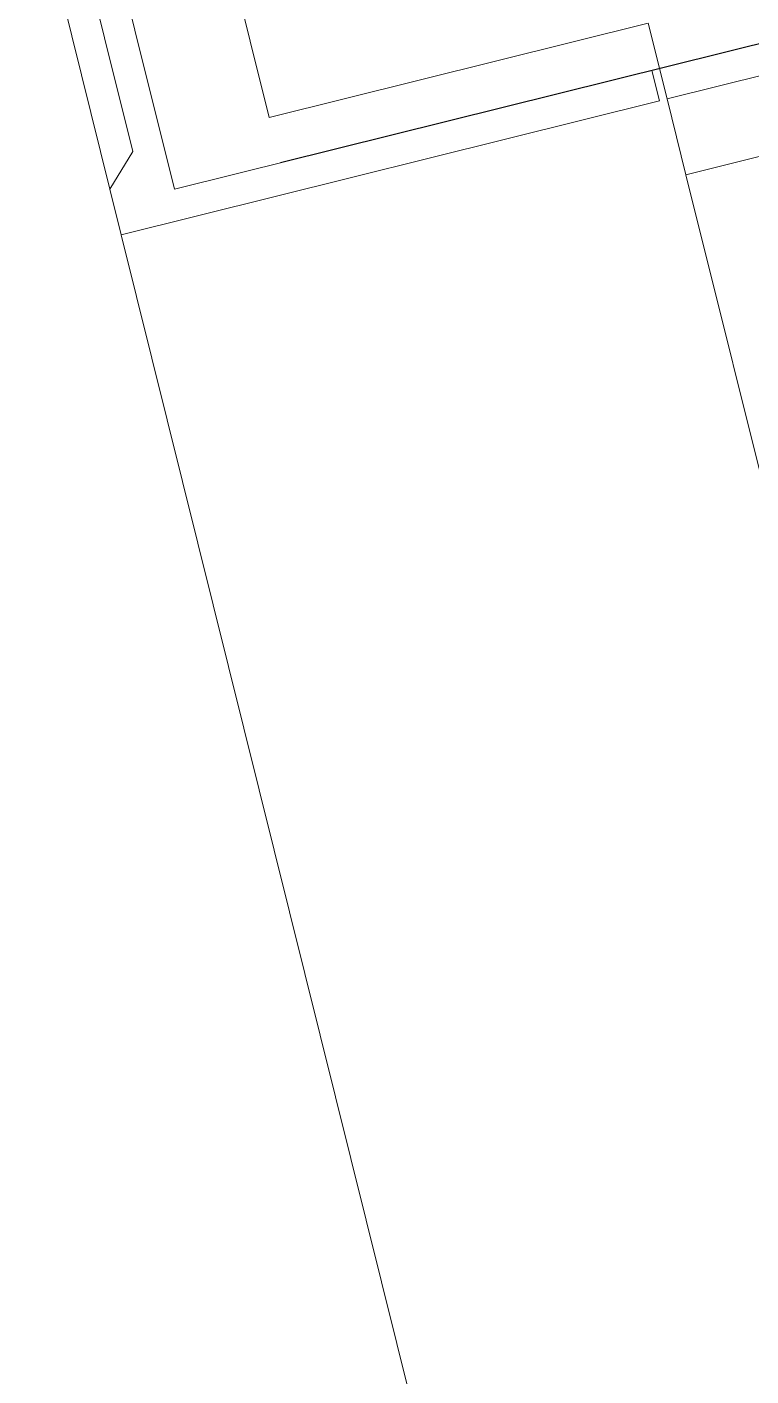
# Model space of a CAD drawing. Header units: inches. Extents: x 122939 to 389145, y 29603 to 574065.
# Drawn here: x 322014 to 322477, y 503591 to 504454 of the extents above; entities that cross this region are included whole.
import ezdxf

# ---------------------------------------------------------------- set-up
doc = ezdxf.new("R2010")
doc.units = ezdxf.units.IN
doc.header["$MEASUREMENT"] = 0
for name, color, linetype, lineweight in [('A-FLOR-SLAB', 7, 'Continuous', 40), ('A-RNDR-ALUM', 1, 'Continuous', 9), ('A-RNDR-CONC', 2, 'Continuous', 18), ('A-RNDR-PT36', 253, 'Continuous', 20), ('A-WALL-STON', 4, 'Continuous', 18)]:
    doc.layers.add(name, color=color, linetype=linetype, lineweight=lineweight)
doc.layers.add('A-WALL', color=7, linetype='Continuous')

# ---------------------------------------------------------------- blocks, each defined once
blk = doc.blocks.new('GLAZ-2')
at = {"layer": 'A-RNDR-ALUM'}
blk.add_line((49.98927492112853, 2450.000019664352), (49.98927813547198, 2850.022322115663, 0.003409332674405691), dxfattribs=at)
blk.add_lwpolyline([(-49.98927482025465, 2850.000015037076), (49.98927492101211, 2850.000015037251), (49.9892748692655, 2899.999999996333), (-49.98927487194305, 2899.999999996275)], close=True, dxfattribs=at)

msp = doc.modelspace()

# ---------------------------------------------------------------- linework, layer by layer
at = {"layer": 'A-RNDR-CONC', "elevation": 2.974036634184607e-07}
msp.add_lwpolyline([(322108.2312876813, 504638.9133339511), (322447.8769807878, 504723.4166069893), (322520.3083576775, 504432.2917271835), (322423.2667310757, 504408.1479348869), (322411.1948349273, 504456.6687481877), (322168.5907684226, 504396.3092674462)], close=True, dxfattribs=at)
at = {"layer": 'A-RNDR-PT36'}
for p, q in [((322020.8005300026, 504534.7218605817, 2.974036634184607e-07), (322066.6737353663, 504350.3427700383, 2.974036634184607e-07)), ((322073.9168730552, 504321.2302820576, 2.974036634184621e-07), (322774.0868496576, 501507.0231106051, 3.066178279593393e-09))]:
    msp.add_line(p, q, dxfattribs=at)
at = {"layer": 'A-WALL'}
msp.add_line((322515.4795938394, 504451.7000511701, 0.007790680327219008), (322175.8339035999, 504367.1967788452, 0.007790680327219008), dxfattribs=at)
at = {"layer": 'A-WALL-STON', "elevation": 2.974036634184607e-07}
msp.add_lwpolyline([(322013.5573923133, 504563.8343485623), (322120.3031815754, 504590.3925200886), (322125.1319400349, 504570.9841947682), (322057.2028014137, 504554.0835401606), (322107.9047652365, 504350.2961242967), (322413.5858912863, 504426.3490705919), (322418.4146497456, 504406.9407452715), (322073.9168730551, 504321.2302820577), (322066.6737353661, 504350.3427700383), (322081.2533022272, 504374.579853818), (322045.0376137823, 504520.1422937207), (322020.8005300026, 504534.7218605817)], close=True, dxfattribs=at)

# ---------------------------------------------------------------- block references
at = {"layer": 'A-FLOR-SLAB', "xscale": -1, "rotation": 13.97142328298538}
msp.add_blockref('GLAZ-2', (323171.967928817, 501606.0152490372, 2.974036634184607e-07), dxfattribs=at)

doc.saveas('drawing.dxf')
